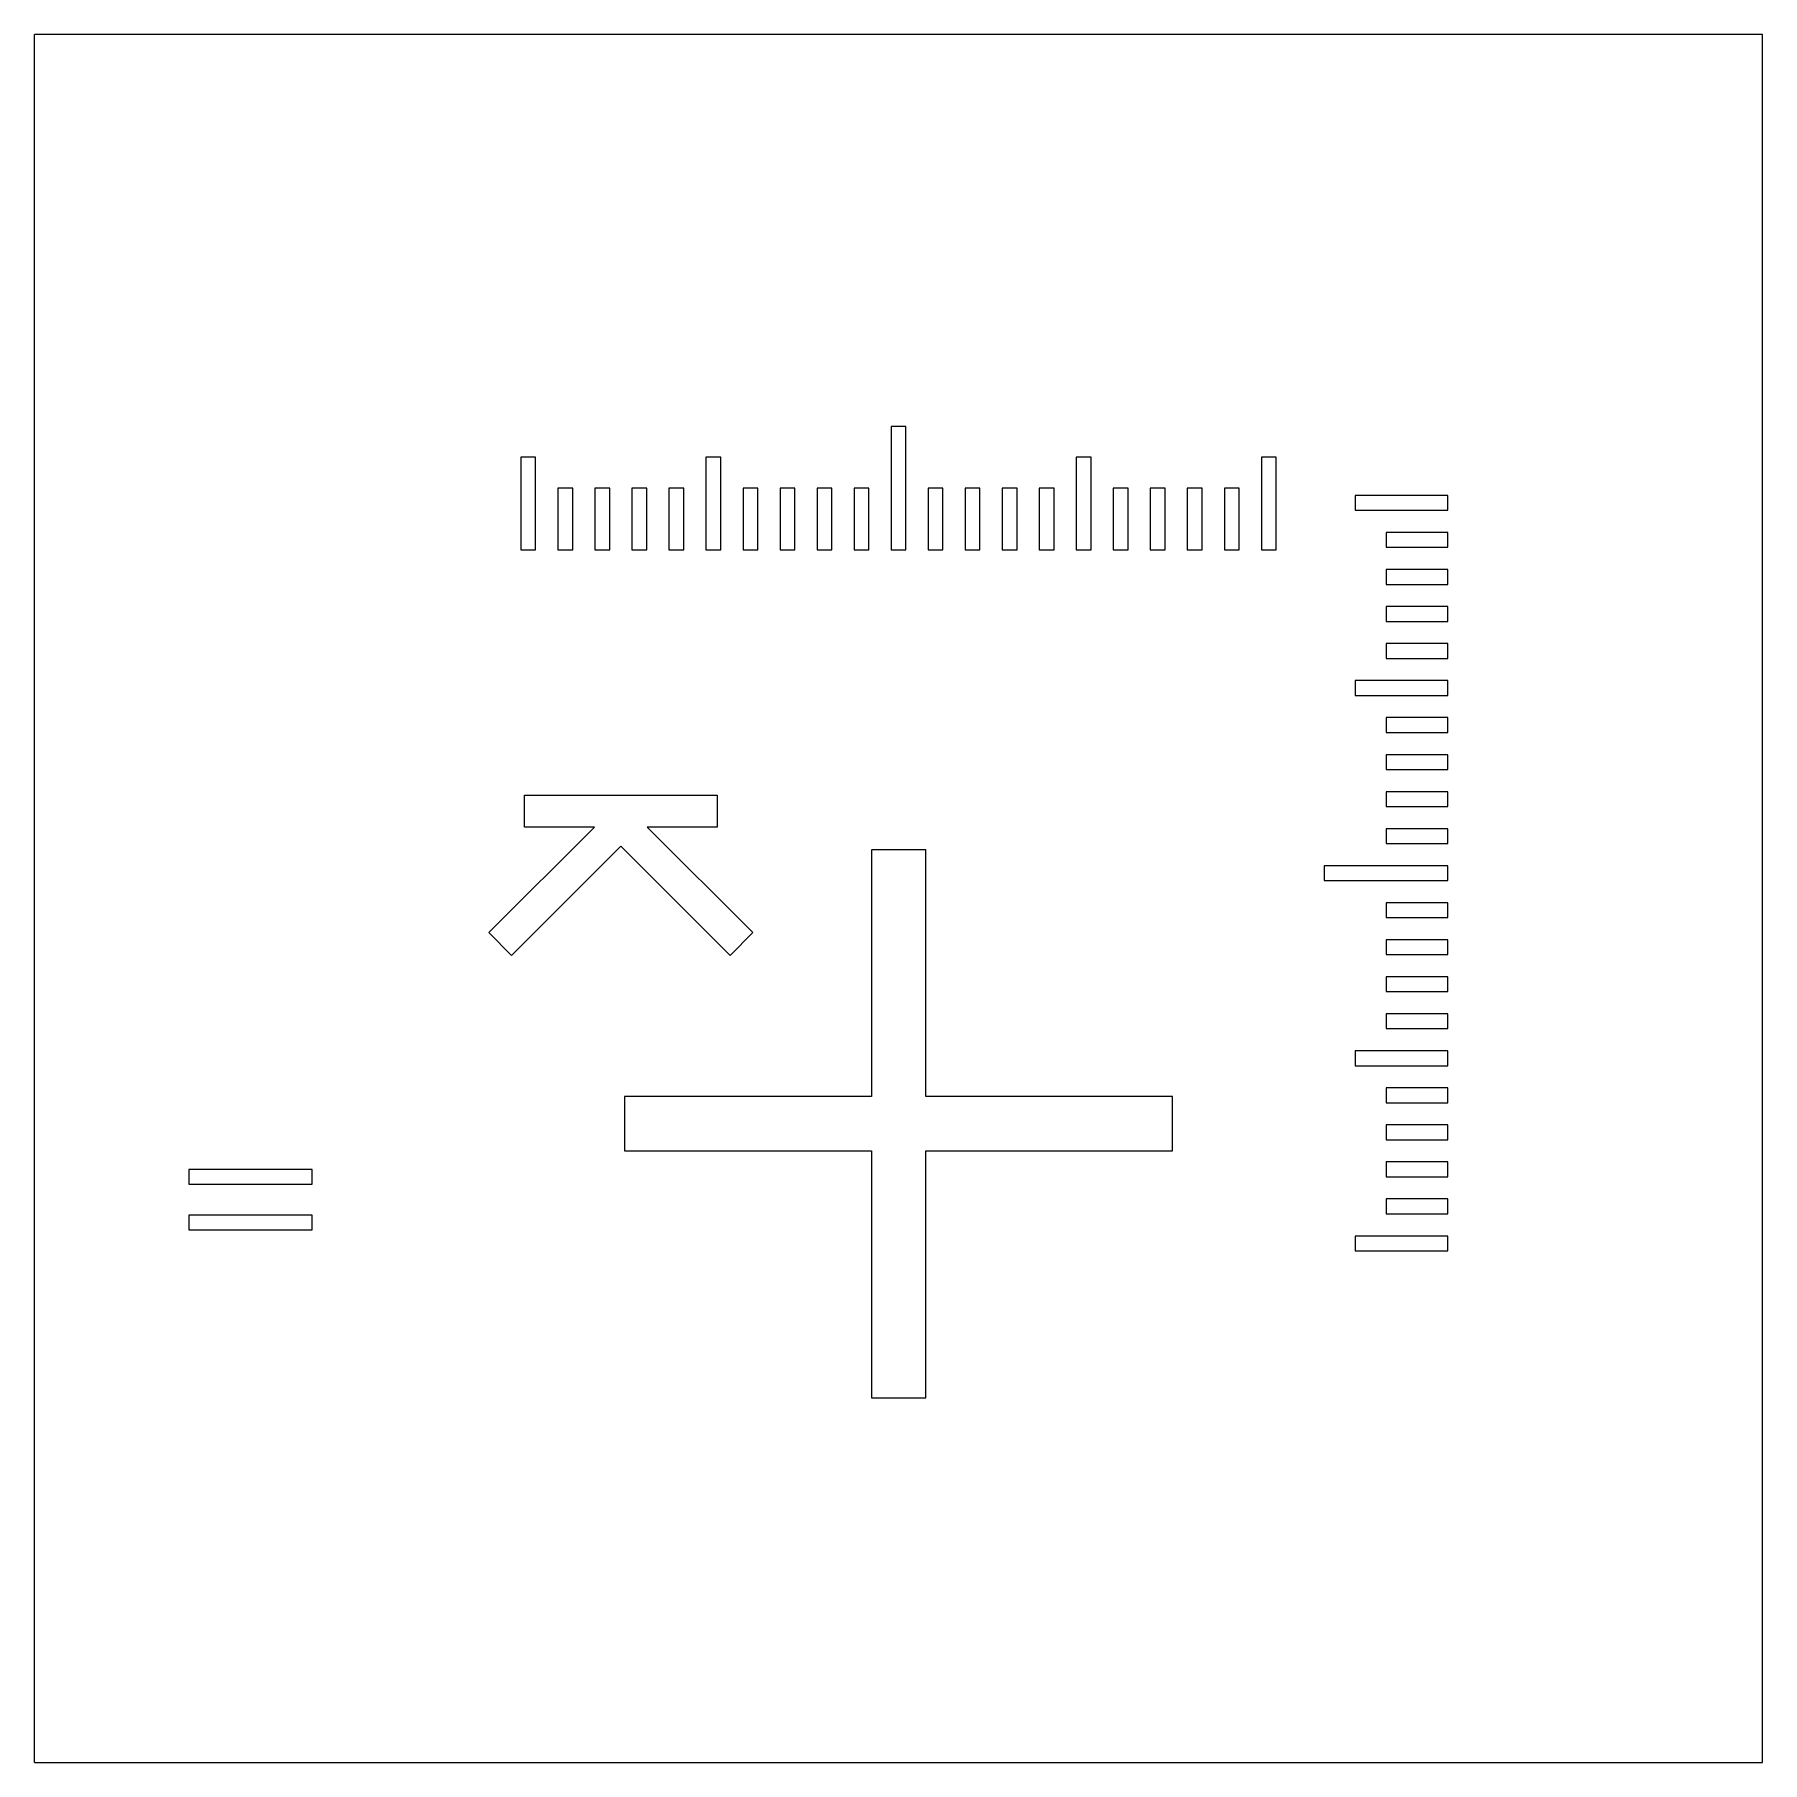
# Model space of a CAD drawing. Extents: x -119394 to 128420, y 74496 to 185496.
# Drawn here: x 41707 to 43107, y 147396 to 148796 of the extents above; entities that cross this region are included whole.
import ezdxf

# ---------------------------------------------------------------- set-up
doc = ezdxf.new("R2010")
doc.units = 13
doc.layers.add('CHROME', color=10, linetype='Continuous')
doc.layers.add('CL - Main', color=150, linetype='Continuous')

msp = doc.modelspace()

# ---------------------------------------------------------------- linework, layer by layer
at = {"layer": 'CHROME'}
for p, q in [((42412.8, 148478.4), (42400.8, 148478.4)), ((42400.8, 148478.4), (42400.8, 148378.4)), ((42412.8, 148378.4), (42412.8, 148478.4)), ((42112.8, 148453.4), (42100.8, 148453.4)), ((42100.8, 148453.4), (42100.8, 148378.4)), ((42112.8, 148378.4), (42112.8, 148453.4)), ((42262.8, 148453.4), (42250.8, 148453.4)), ((42250.8, 148453.4), (42250.8, 148378.4)), ((42262.8, 148378.4), (42262.8, 148453.4)), ((42562.8, 148453.4), (42550.8, 148453.4)), ((42550.8, 148453.4), (42550.8, 148378.4)), ((42562.8, 148378.4), (42562.8, 148453.4)), ((42712.8, 148453.4), (42700.8, 148453.4)), ((42700.8, 148453.4), (42700.8, 148378.4)), ((42712.8, 148378.4), (42712.8, 148453.4)), ((42142.8, 148428.4), (42130.8, 148428.4)), ((42130.8, 148428.4), (42130.8, 148378.4)), ((42142.8, 148378.4), (42142.8, 148428.4)), ((42172.8, 148428.4), (42160.8, 148428.4)), ((42160.8, 148428.4), (42160.8, 148378.4)), ((42172.8, 148378.4), (42172.8, 148428.4)), ((42202.8, 148428.4), (42190.8, 148428.4)), ((42190.8, 148428.4), (42190.8, 148378.4)), ((42202.8, 148378.4), (42202.8, 148428.4)), ((42232.8, 148428.4), (42220.8, 148428.4)), ((42220.8, 148428.4), (42220.8, 148378.4)), ((42232.8, 148378.4), (42232.8, 148428.4)), ((42292.8, 148428.4), (42280.8, 148428.4)), ((42280.8, 148428.4), (42280.8, 148378.4)), ((42292.8, 148378.4), (42292.8, 148428.4)), ((42322.8, 148428.4), (42310.8, 148428.4)), ((42310.8, 148428.4), (42310.8, 148378.4)), ((42322.8, 148378.4), (42322.8, 148428.4)), ((42352.8, 148428.4), (42340.8, 148428.4)), ((42340.8, 148428.4), (42340.8, 148378.4)), ((42352.8, 148378.4), (42352.8, 148428.4)), ((42382.8, 148428.4), (42370.8, 148428.4)), ((42370.8, 148428.4), (42370.8, 148378.4)), ((42382.8, 148378.4), (42382.8, 148428.4)), ((42442.8, 148428.4), (42430.8, 148428.4)), ((42430.8, 148428.4), (42430.8, 148378.4)), ((42442.8, 148378.4), (42442.8, 148428.4)), ((42472.8, 148428.4), (42460.8, 148428.4)), ((42460.8, 148428.4), (42460.8, 148378.4)), ((42472.8, 148378.4), (42472.8, 148428.4)), ((42502.8, 148428.4), (42490.8, 148428.4)), ((42490.8, 148428.4), (42490.8, 148378.4)), ((42502.8, 148378.4), (42502.8, 148428.4)), ((42532.8, 148428.4), (42520.8, 148428.4)), ((42520.8, 148428.4), (42520.8, 148378.4)), ((42532.8, 148378.4), (42532.8, 148428.4)), ((42592.8, 148428.4), (42580.8, 148428.4)), ((42580.8, 148428.4), (42580.8, 148378.4)), ((42592.8, 148378.4), (42592.8, 148428.4)), ((42622.8, 148428.4), (42610.8, 148428.4)), ((42610.8, 148428.4), (42610.8, 148378.4)), ((42622.8, 148378.4), (42622.8, 148428.4)), ((42652.8, 148428.4), (42640.8, 148428.4)), ((42640.8, 148428.4), (42640.8, 148378.4)), ((42652.8, 148378.4), (42652.8, 148428.4)), ((42682.8, 148428.4), (42670.8, 148428.4)), ((42670.8, 148428.4), (42670.8, 148378.4)), ((42682.8, 148378.4), (42682.8, 148428.4)), ((42851.8, 148422.4), (42776.8, 148422.4)), ((42776.8, 148422.4), (42776.8, 148410.4)), ((42851.8, 148410.4), (42851.8, 148422.4)), ((42776.8, 148410.4), (42851.8, 148410.4)), ((42851.8, 148392.4), (42801.8, 148392.4)), ((42801.8, 148392.4), (42801.8, 148380.4)), ((42851.8, 148380.4), (42851.8, 148392.4)), ((42100.8, 148378.4), (42112.8, 148378.4)), ((42130.8, 148378.4), (42142.8, 148378.4)), ((42160.8, 148378.4), (42172.8, 148378.4)), ((42190.8, 148378.4), (42202.8, 148378.4)), ((42220.8, 148378.4), (42232.8, 148378.4)), ((42250.8, 148378.4), (42262.8, 148378.4)), ((42280.8, 148378.4), (42292.8, 148378.4)), ((42310.8, 148378.4), (42322.8, 148378.4)), ((42340.8, 148378.4), (42352.8, 148378.4)), ((42370.8, 148378.4), (42382.8, 148378.4)), ((42400.8, 148378.4), (42412.8, 148378.4)), ((42430.8, 148378.4), (42442.8, 148378.4)), ((42460.8, 148378.4), (42472.8, 148378.4)), ((42490.8, 148378.4), (42502.8, 148378.4)), ((42520.8, 148378.4), (42532.8, 148378.4)), ((42550.8, 148378.4), (42562.8, 148378.4)), ((42580.8, 148378.4), (42592.8, 148378.4)), ((42610.8, 148378.4), (42622.8, 148378.4)), ((42640.8, 148378.4), (42652.8, 148378.4)), ((42670.8, 148378.4), (42682.8, 148378.4)), ((42700.8, 148378.4), (42712.8, 148378.4)), ((42801.8, 148380.4), (42851.8, 148380.4)), ((42851.8, 148362.4), (42801.8, 148362.4)), ((42801.8, 148362.4), (42801.8, 148350.4)), ((42851.8, 148350.4), (42851.8, 148362.4)), ((42801.8, 148350.4), (42851.8, 148350.4)), ((42851.8, 148332.4), (42801.8, 148332.4)), ((42801.8, 148332.4), (42801.8, 148320.4)), ((42851.8, 148320.4), (42851.8, 148332.4)), ((42801.8, 148320.4), (42851.8, 148320.4)), ((42851.8, 148302.4), (42801.8, 148302.4)), ((42801.8, 148302.4), (42801.8, 148290.4)), ((42851.8, 148290.4), (42851.8, 148302.4)), ((42801.8, 148290.4), (42851.8, 148290.4)), ((42851.8, 148272.4), (42776.8, 148272.4)), ((42776.8, 148272.4), (42776.8, 148260.4)), ((42776.8, 148260.4), (42851.8, 148260.4)), ((42851.8, 148260.4), (42851.8, 148272.4)), ((42851.8, 148242.4), (42801.8, 148242.4)), ((42801.8, 148242.4), (42801.8, 148230.4)), ((42851.8, 148230.4), (42851.8, 148242.4)), ((42801.8, 148230.4), (42851.8, 148230.4)), ((42851.8, 148212.4), (42801.8, 148212.4)), ((42801.8, 148212.4), (42801.8, 148200.4)), ((42851.8, 148200.4), (42851.8, 148212.4)), ((42801.8, 148200.4), (42851.8, 148200.4)), ((42103.8, 148153.7), (42103.8, 148179.7)), ((42103.8, 148179.7), (42259.8, 148179.7)), ((42259.8, 148179.7), (42259.8, 148153.7)), ((42851.8, 148182.4), (42801.8, 148182.4)), ((42801.8, 148182.4), (42801.8, 148170.4)), ((42851.8, 148170.4), (42851.8, 148182.4)), ((42801.8, 148170.4), (42851.8, 148170.4)), ((42074.9, 148068.2), (42160.4, 148153.7)), ((42160.4, 148153.7), (42103.8, 148153.7)), ((42259.8, 148153.7), (42203.2, 148153.7)), ((42203.2, 148153.7), (42288.7, 148068.2)), ((42851.8, 148152.4), (42801.8, 148152.4)), ((42801.8, 148152.4), (42801.8, 148140.4)), ((42851.8, 148140.4), (42851.8, 148152.4)), ((42181.8, 148138.4), (42093.3, 148049.8)), ((42270.3, 148049.8), (42181.8, 148138.4)), ((42384.8, 148135.4), (42384.8, 147935.4)), ((42428.8, 148135.4), (42384.8, 148135.4)), ((42428.8, 147935.4), (42428.8, 148135.4)), ((42801.8, 148140.4), (42851.8, 148140.4)), ((42851.8, 148122.4), (42751.8, 148122.4)), ((42751.8, 148122.4), (42751.8, 148110.4)), ((42851.8, 148110.4), (42851.8, 148122.4)), ((42751.8, 148110.4), (42851.8, 148110.4)), ((42851.8, 148092.4), (42801.8, 148092.4)), ((42801.8, 148092.4), (42801.8, 148080.4)), ((42851.8, 148080.4), (42851.8, 148092.4)), ((42801.8, 148080.4), (42851.8, 148080.4)), ((42093.3, 148049.8), (42074.9, 148068.2)), ((42288.7, 148068.2), (42270.3, 148049.8)), ((42851.8, 148062.4), (42801.8, 148062.4)), ((42801.8, 148062.4), (42801.8, 148050.4)), ((42801.8, 148050.4), (42851.8, 148050.4)), ((42851.8, 148050.4), (42851.8, 148062.4)), ((42851.8, 148032.4), (42801.8, 148032.4)), ((42801.8, 148032.4), (42801.8, 148020.4)), ((42851.8, 148020.4), (42851.8, 148032.4)), ((42801.8, 148020.4), (42851.8, 148020.4)), ((42851.8, 148002.4), (42801.8, 148002.4)), ((42801.8, 148002.4), (42801.8, 147990.4)), ((42851.8, 147990.4), (42851.8, 148002.4)), ((42801.8, 147990.4), (42851.8, 147990.4)), ((42851.8, 147972.4), (42776.8, 147972.4)), ((42776.8, 147972.4), (42776.8, 147960.4)), ((42851.8, 147960.4), (42851.8, 147972.4)), ((42776.8, 147960.4), (42851.8, 147960.4)), ((42851.8, 147942.4), (42801.8, 147942.4)), ((42801.8, 147942.4), (42801.8, 147930.4)), ((42851.8, 147930.4), (42851.8, 147942.4)), ((42384.8, 147935.4), (42184.8, 147935.4)), ((42184.8, 147935.4), (42184.8, 147891.4)), ((42628.8, 147935.4), (42428.8, 147935.4)), ((42628.8, 147891.4), (42628.8, 147935.4)), ((42801.8, 147930.4), (42851.8, 147930.4)), ((42851.8, 147912.4), (42801.8, 147912.4)), ((42801.8, 147912.4), (42801.8, 147900.4)), ((42851.8, 147900.4), (42851.8, 147912.4)), ((42801.8, 147900.4), (42851.8, 147900.4)), ((42184.8, 147891.4), (42384.8, 147891.4)), ((42384.8, 147891.4), (42384.8, 147691.4)), ((42428.8, 147691.4), (42428.8, 147891.4)), ((42428.8, 147891.4), (42628.8, 147891.4)), ((42851.8, 147882.4), (42801.8, 147882.4)), ((42801.8, 147882.4), (42801.8, 147870.4)), ((42851.8, 147870.4), (42851.8, 147882.4)), ((41931.8, 147876.4), (41831.8, 147876.4)), ((41831.8, 147876.4), (41831.8, 147864.4)), ((41931.8, 147864.4), (41931.8, 147876.4)), ((42801.8, 147870.4), (42851.8, 147870.4)), ((41831.8, 147864.4), (41931.8, 147864.4)), ((42851.8, 147852.4), (42801.8, 147852.4)), ((42801.8, 147852.4), (42801.8, 147840.4)), ((42801.8, 147840.4), (42851.8, 147840.4)), ((42851.8, 147840.4), (42851.8, 147852.4)), ((41931.8, 147839.4), (41831.8, 147839.4)), ((41831.8, 147839.4), (41831.8, 147827.4)), ((41831.8, 147827.4), (41931.8, 147827.4)), ((41931.8, 147827.4), (41931.8, 147839.4)), ((42851.8, 147822.4), (42776.8, 147822.4)), ((42776.8, 147822.4), (42776.8, 147810.4)), ((42851.8, 147810.4), (42851.8, 147822.4)), ((42776.8, 147810.4), (42851.8, 147810.4)), ((42384.8, 147691.4), (42428.8, 147691.4))]:
    msp.add_line(p, q, dxfattribs=at)
at = {"layer": 'CL - Main'}
for p, q in [((41706.8, 147395.9), (41706.8, 148795.9)), ((43106.8, 148795.9), (41706.8, 148795.9)), ((43106.8, 147395.9), (43106.8, 148795.9)), ((41706.8, 147395.9), (43106.8, 147395.9))]:
    msp.add_line(p, q, dxfattribs=at)

doc.saveas('drawing.dxf')
